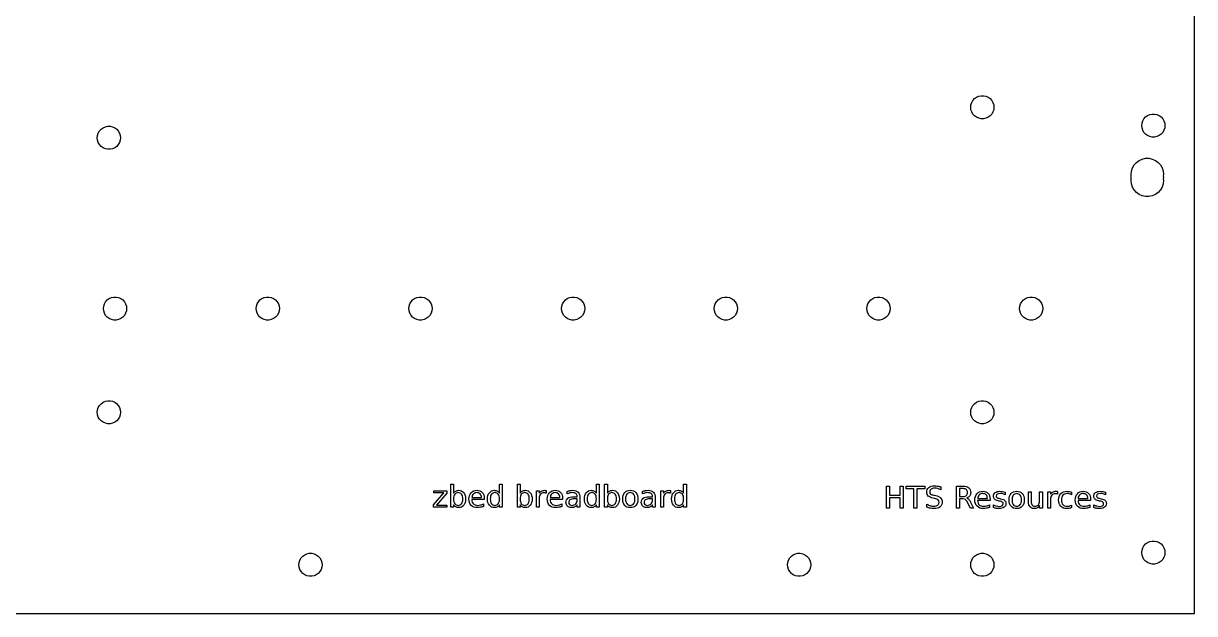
# Model space of a CAD drawing. Extents: x 0 to 383, y 0 to 350.
# Drawn here: x 191.7 to 383.3, y 0.2 to 96.9 of the extents above; entities that cross this region are included whole.
import ezdxf

# ---------------------------------------------------------------- set-up
doc = ezdxf.new("R2010")
doc.units = 0
doc.layers.add('Layer_1', color=7, linetype='CONTINUOUS')

msp = doc.modelspace()

# ---------------------------------------------------------------- linework, layer by layer
at = {"layer": 'Layer_1', "color": 5}
for points in [[(41.945139, 100.00698), (125.83576, 100.00698), (125.83576, 0.2495), (383.25018, 0.2495), (383.25018, 349.75009), (346.548, 349.75009), (346.548, 219.935665), (38.949045, 219.935665), (38.949045, 349.75009), (0.2495, 349.75009), (0.2495, 0.2495), (41.945139, 0.2495)], [(348.34665, 81.24371), (347.95917, 81.32691), (347.59665, 81.48866), (347.27607, 81.72108), (347.01042, 82.01586), (346.81169, 82.35939), (346.68984, 82.73693), (346.64784, 83.13137), (346.68984, 83.52581), (346.81169, 83.90335), (347.01042, 84.24688), (347.27607, 84.54129), (347.59665, 84.77371), (347.95917, 84.93546), (348.34665, 85.01856), (348.74414, 85.01856), (349.13164, 84.93546), (349.49415, 84.77371), (349.81473, 84.54129), (350.08039, 84.24688), (350.27912, 83.90335), (350.40096, 83.52581), (350.44296, 83.13137), (350.40096, 82.73693), (350.27912, 82.35939), (350.08039, 82.01586), (349.81473, 81.72108), (349.49415, 81.48866), (349.13164, 81.32691), (348.74414, 81.24371)], [(376.31023, 78.248), (375.92272, 78.3311), (375.56036, 78.49323), (375.2399, 78.72565), (374.97416, 79.02043), (374.77562, 79.36396), (374.65371, 79.74151), (374.61181, 80.13595), (374.65371, 80.53038), (374.77562, 80.90793), (374.97416, 81.25146), (375.2399, 81.54624), (375.56036, 81.77866), (375.92272, 81.94041), (376.31023, 82.02351), (376.7077, 82.02351), (377.09519, 81.94041), (377.45755, 81.77866), (377.77802, 81.54624), (378.04375, 81.25146), (378.24267, 80.90793), (378.3646, 80.53038), (378.4065, 80.13595), (378.3646, 79.74151), (378.24267, 79.36396), (378.04375, 79.02043), (377.77802, 78.72565), (377.45755, 78.49323), (377.09519, 78.3311), (376.7077, 78.248)], [(205.53286, 76.25087), (205.14536, 76.33397), (204.78285, 76.49572), (204.46227, 76.72852), (204.19661, 77.02292), (203.99788, 77.36646), (203.87604, 77.744), (203.83404, 78.13844), (203.87604, 78.53288), (203.99788, 78.91042), (204.19661, 79.25395), (204.46227, 79.54873), (204.78285, 79.78115), (205.14536, 79.9429), (205.53286, 80.0261), (205.93034, 80.0261), (206.31783, 79.9429), (206.68034, 79.78115), (207.00092, 79.54873), (207.26658, 79.25395), (207.46531, 78.91042), (207.58716, 78.53288), (207.62916, 78.13844), (207.58716, 77.744), (207.46531, 77.36646), (207.26658, 77.02292), (207.00092, 76.72852), (206.68034, 76.49572), (206.31783, 76.33397), (205.93034, 76.25087)], [(375.23363, 68.51639), (374.69232, 68.63166), (374.18697, 68.85652), (373.73956, 69.18191), (373.3689, 69.59301), (373.09222, 70.07203), (372.92161, 70.59814), (372.86381, 71.14839), (372.89021, 71.39782), (372.86381, 71.64725), (372.89021, 71.89668), (372.86381, 72.14611), (372.92161, 72.69632), (373.09222, 73.22258), (373.3689, 73.70186), (373.73956, 74.11232), (374.18697, 74.43809), (374.69232, 74.66258), (375.23363, 74.77746), (375.78688, 74.77746), (376.3282, 74.66258), (376.83354, 74.43809), (377.28094, 74.11232), (377.65161, 73.70186), (377.92828, 73.22258), (378.0989, 72.69632), (378.1567, 72.14611), (378.1303, 71.89668), (378.1567, 71.64725), (378.1303, 71.39782), (378.1567, 71.14839), (378.0989, 70.59814), (377.92828, 70.07203), (377.65161, 69.59301), (377.28094, 69.18191), (376.83354, 68.85652), (376.3282, 68.63166), (375.78688, 68.51639)], [(206.53156, 48.2912), (206.14406, 48.374), (205.78154, 48.53537), (205.46096, 48.76817), (205.19531, 49.06295), (204.99658, 49.40648), (204.87473, 49.78402), (204.83273, 50.17846), (204.87473, 50.5729), (204.99658, 50.95044), (205.19531, 51.29398), (205.46096, 51.58875), (205.78154, 51.82193), (206.14406, 51.98331), (206.53156, 52.06611), (206.92903, 52.06611), (207.31653, 51.98331), (207.67904, 51.82193), (207.99962, 51.58875), (208.26528, 51.29398), (208.46401, 50.95044), (208.58586, 50.5729), (208.62786, 50.17846), (208.58586, 49.78402), (208.46401, 49.40648), (208.26528, 49.06295), (207.99962, 48.76817), (207.67904, 48.53537), (207.31653, 48.374), (206.92903, 48.2912)], [(231.499, 48.2912), (231.11151, 48.374), (230.749, 48.53537), (230.42842, 48.76817), (230.16276, 49.06295), (229.96403, 49.40648), (229.84218, 49.78402), (229.80018, 50.17846), (229.84218, 50.5729), (229.96403, 50.95044), (230.16276, 51.29398), (230.42842, 51.58875), (230.749, 51.82193), (231.11151, 51.98331), (231.499, 52.06611), (231.89648, 52.06611), (232.28398, 51.98331), (232.6465, 51.82193), (232.96707, 51.58875), (233.23273, 51.29398), (233.43146, 50.95044), (233.5533, 50.5729), (233.5953, 50.17846), (233.5533, 49.78402), (233.43146, 49.40648), (233.23273, 49.06295), (232.96707, 48.76817), (232.6465, 48.53537), (232.28398, 48.374), (231.89648, 48.2912)], [(256.46645, 48.2912), (256.07896, 48.374), (255.71644, 48.53537), (255.39586, 48.76817), (255.13021, 49.06295), (254.93147, 49.40648), (254.80963, 49.78402), (254.76763, 50.17846), (254.80963, 50.5729), (254.93147, 50.95044), (255.13021, 51.29398), (255.39586, 51.58875), (255.71644, 51.82193), (256.07896, 51.98331), (256.46645, 52.06611), (256.86393, 52.06611), (257.25143, 51.98331), (257.61394, 51.82193), (257.93451, 51.58875), (258.20018, 51.29398), (258.39891, 50.95044), (258.52075, 50.5729), (258.56275, 50.17846), (258.52075, 49.78402), (258.39891, 49.40648), (258.20018, 49.06295), (257.93451, 48.76817), (257.61394, 48.53537), (257.25143, 48.374), (256.86393, 48.2912)], [(281.4339, 48.2912), (281.0464, 48.374), (280.68389, 48.53537), (280.36331, 48.76817), (280.09766, 49.06295), (279.89892, 49.40648), (279.77708, 49.78402), (279.73508, 50.17846), (279.77708, 50.5729), (279.89892, 50.95044), (280.09766, 51.29398), (280.36331, 51.58875), (280.68389, 51.82193), (281.0464, 51.98331), (281.4339, 52.06611), (281.83138, 52.06611), (282.21888, 51.98331), (282.58139, 51.82193), (282.90196, 51.58875), (283.16762, 51.29398), (283.36636, 50.95044), (283.4882, 50.5729), (283.5302, 50.17846), (283.4882, 49.78402), (283.36636, 49.40648), (283.16762, 49.06295), (282.90196, 48.76817), (282.58139, 48.53537), (282.21888, 48.374), (281.83138, 48.2912)], [(306.40135, 48.2912), (306.01386, 48.374), (305.65134, 48.53537), (305.33076, 48.76817), (305.06511, 49.06295), (304.86637, 49.40648), (304.74453, 49.78402), (304.70253, 50.17846), (304.74453, 50.5729), (304.86637, 50.95044), (305.06511, 51.29398), (305.33076, 51.58875), (305.65134, 51.82193), (306.01386, 51.98331), (306.40135, 52.06611), (306.79883, 52.06611), (307.18632, 51.98331), (307.54883, 51.82193), (307.86941, 51.58875), (308.13507, 51.29398), (308.33381, 50.95044), (308.45565, 50.5729), (308.49765, 50.17846), (308.45565, 49.78402), (308.33381, 49.40648), (308.13507, 49.06295), (307.86941, 48.76817), (307.54883, 48.53537), (307.18632, 48.374), (306.79883, 48.2912)], [(331.36879, 48.2912), (330.98129, 48.374), (330.61878, 48.53537), (330.29821, 48.76817), (330.03256, 49.06295), (329.83382, 49.40648), (329.71198, 49.78402), (329.66998, 50.17846), (329.71198, 50.5729), (329.83382, 50.95044), (330.03256, 51.29398), (330.29821, 51.58875), (330.61878, 51.82193), (330.98129, 51.98331), (331.36879, 52.06611), (331.76628, 52.06611), (332.15377, 51.98331), (332.51628, 51.82193), (332.83686, 51.58875), (333.10252, 51.29398), (333.30126, 50.95044), (333.4231, 50.5729), (333.4651, 50.17846), (333.4231, 49.78402), (333.30126, 49.40648), (333.10252, 49.06295), (332.83686, 48.76817), (332.51628, 48.53537), (332.15377, 48.374), (331.76628, 48.2912)], [(356.33625, 48.2912), (355.94874, 48.374), (355.58623, 48.53537), (355.26566, 48.76817), (355, 49.06295), (354.80127, 49.40648), (354.67942, 49.78402), (354.63742, 50.17846), (354.67942, 50.5729), (354.80127, 50.95044), (355, 51.29398), (355.26566, 51.58875), (355.58623, 51.82193), (355.94874, 51.98331), (356.33625, 52.06611), (356.73373, 52.06611), (357.12121, 51.98331), (357.48395, 51.82193), (357.80442, 51.58875), (358.07015, 51.29398), (358.2687, 50.95044), (358.39061, 50.5729), (358.43251, 50.17846), (358.39061, 49.78402), (358.2687, 49.40648), (358.07015, 49.06295), (357.80442, 48.76817), (357.48395, 48.53537), (357.12121, 48.374), (356.73373, 48.2912)], [(205.53286, 31.31547), (205.14536, 31.39827), (204.78285, 31.55964), (204.46227, 31.79282), (204.19661, 32.0876), (203.99788, 32.43113), (203.87604, 32.80868), (203.83404, 33.20311), (203.87604, 33.59755), (203.99788, 33.9751), (204.19661, 34.31863), (204.46227, 34.61341), (204.78285, 34.84658), (205.14536, 35.00796), (205.53286, 35.09076), (205.93034, 35.09076), (206.31783, 35.00796), (206.68034, 34.84658), (207.00092, 34.61341), (207.26658, 34.31863), (207.46531, 33.9751), (207.58716, 33.59755), (207.62916, 33.20311), (207.58716, 32.80868), (207.46531, 32.43113), (207.26658, 32.0876), (207.00092, 31.79282), (206.68034, 31.55964), (206.31783, 31.39827), (205.93034, 31.31547)], [(348.34665, 31.31547), (347.95917, 31.39827), (347.59665, 31.55964), (347.27607, 31.79282), (347.01042, 32.0876), (346.81169, 32.43113), (346.68984, 32.80868), (346.64784, 33.20311), (346.68984, 33.59755), (346.81169, 33.9751), (347.01042, 34.31863), (347.27607, 34.61341), (347.59665, 34.84658), (347.95917, 35.00796), (348.34665, 35.09076), (348.74414, 35.09076), (349.13164, 35.00796), (349.49415, 34.84658), (349.81473, 34.61341), (350.08039, 34.31863), (350.27912, 33.9751), (350.40096, 33.59755), (350.44296, 33.20311), (350.40096, 32.80868), (350.27912, 32.43113), (350.08039, 32.0876), (349.81473, 31.79282), (349.49415, 31.55964), (349.13164, 31.39827), (348.74414, 31.31547)], [(376.31023, 8.34826), (375.92272, 8.43106), (375.56036, 8.59243), (375.2399, 8.82561), (374.97416, 9.12039), (374.77562, 9.46392), (374.65371, 9.84146), (374.61181, 10.2359), (374.65371, 10.63034), (374.77562, 11.00788), (374.97416, 11.35141), (375.2399, 11.64619), (375.56036, 11.87899), (375.92272, 12.04037), (376.31023, 12.12317), (376.7077, 12.12317), (377.09519, 12.04037), (377.45755, 11.87899), (377.77802, 11.64619), (378.04375, 11.35141), (378.24267, 11.00788), (378.3646, 10.63034), (378.4065, 10.2359), (378.3646, 9.84146), (378.24267, 9.46392), (378.04375, 9.12039), (377.77802, 8.82561), (377.45755, 8.59243), (377.09519, 8.43106), (376.7077, 8.34826)], [(238.48989, 6.3511), (238.10239, 6.4335), (237.73987, 6.59525), (237.4193, 6.82843), (237.15365, 7.12321), (236.95491, 7.46674), (236.83307, 7.84429), (236.79107, 8.23872), (236.83307, 8.63316), (236.95491, 9.01071), (237.15365, 9.35424), (237.4193, 9.64902), (237.73987, 9.88219), (238.10239, 10.04357), (238.48989, 10.12637), (238.88737, 10.12637), (239.27486, 10.04357), (239.63737, 9.88219), (239.95795, 9.64902), (240.22361, 9.35424), (240.42235, 9.01071), (240.54419, 8.63316), (240.58619, 8.23872), (240.54419, 7.84429), (240.42235, 7.46674), (240.22361, 7.12321), (239.95795, 6.82843), (239.63737, 6.59525), (239.27486, 6.4335), (238.88737, 6.3511)], [(318.38573, 6.3511), (317.99823, 6.4335), (317.63571, 6.59525), (317.31513, 6.82843), (317.04948, 7.12321), (316.85075, 7.46674), (316.7289, 7.84429), (316.6869, 8.23872), (316.7289, 8.63316), (316.85075, 9.01071), (317.04948, 9.35424), (317.31513, 9.64902), (317.63571, 9.88219), (317.99823, 10.04357), (318.38573, 10.12637), (318.7832, 10.12637), (319.1707, 10.04357), (319.53321, 9.88219), (319.85379, 9.64902), (320.11945, 9.35424), (320.31818, 9.01071), (320.44003, 8.63316), (320.48203, 8.23872), (320.44003, 7.84429), (320.31818, 7.46674), (320.11945, 7.12321), (319.85379, 6.82843), (319.53321, 6.59525), (319.1707, 6.4335), (318.7832, 6.3511)], [(348.34665, 6.3511), (347.95917, 6.4335), (347.59665, 6.59525), (347.27607, 6.82843), (347.01042, 7.12321), (346.81169, 7.46674), (346.68984, 7.84429), (346.64784, 8.23872), (346.68984, 8.63316), (346.81169, 9.01071), (347.01042, 9.35424), (347.27607, 9.64902), (347.59665, 9.88219), (347.95917, 10.04357), (348.34665, 10.12637), (348.74414, 10.12637), (349.13164, 10.04357), (349.49415, 9.88219), (349.81473, 9.64902), (350.08039, 9.35424), (350.27912, 9.01071), (350.40096, 8.63316), (350.44296, 8.23872), (350.40096, 7.84429), (350.27912, 7.46674), (350.08039, 7.12321), (349.81473, 6.82843), (349.49415, 6.59525), (349.13164, 6.4335), (348.74414, 6.3511)]]:
    msp.add_lwpolyline(points, close=True, dxfattribs=at)
at = {"layer": 'Layer_1', "color": 7}
for points in [[(262.079676, 18.068181), (262.079676, 17.663051), (261.633536, 17.663051), (261.633536, 21.415451), (262.079676, 21.415451), (262.079676, 19.954025)], [(269.601351, 19.954025), (269.601351, 21.415451), (270.045082, 21.415451), (270.045082, 17.663051), (269.601351, 17.663051), (269.601351, 18.068181)], [(272.960665, 18.068181), (272.960665, 17.663051), (272.514525, 17.663051), (272.514525, 21.415451), (272.960665, 21.415451), (272.960665, 19.954025)], [(285.440521, 19.954025), (285.440521, 21.415451), (285.884249, 21.415451), (285.884249, 17.663051), (285.440521, 17.663051), (285.440521, 18.068181)], [(287.227493, 18.068181), (287.227493, 17.663051), (286.781353, 17.663051), (286.781353, 21.415451), (287.227493, 21.415451), (287.227493, 19.954025)], [(299.707352, 19.954025), (299.707352, 21.415451), (300.151079, 21.415451), (300.151079, 17.663051), (299.707352, 17.663051), (299.707352, 18.068181)], [(345.33216, 19.027192), (344.80162, 19.027192), (344.80162, 17.505492), (344.31448, 17.505492), (344.31448, 21.105962), (345.41416, 21.105962)], [(265.070018, 19.252271), (266.652007, 19.254679)], [(276.095703, 19.085874), (276.095703, 17.663051), (275.649562, 17.663051), (275.649562, 20.363997), (276.095703, 20.363997), (276.095703, 19.944394)], [(277.229138, 20.405034), (277.231551, 19.94921)], [(277.880262, 19.252271), (279.462248, 19.254679)], [(280.663207, 19.831047), (280.663207, 20.241019)], [(281.68089, 19.368026), (282.303074, 19.368026), (282.303074, 19.411444)], [(282.746801, 19.204037), (282.746801, 17.663051), (282.303074, 17.663051), (282.303074, 18.073023)], [(292.98149, 19.831047), (292.98149, 20.241019)], [(293.999173, 19.368026), (294.621357, 19.368026), (294.621357, 19.411444)], [(295.065084, 19.204037), (295.065084, 17.663051), (294.621357, 17.663051), (294.621357, 18.073023)], [(296.410742, 19.085874), (296.410742, 17.663051), (295.964601, 17.663051), (295.964601, 20.363997), (296.410742, 20.363997), (296.410742, 19.944394)], [(297.544177, 20.405034), (297.54659, 19.94921)], [(340.77671, 19.101962), (340.48009, 19.159862)], [(340.62478, 19.625252), (340.91899, 19.564952)], [(341.76545, 20.987802), (341.76545, 20.512722)], [(344.80162, 20.705642), (344.80162, 19.427512), (345.41416, 19.427512)], [(345.41416, 20.705642), (344.80162, 20.705642)], [(352.26783, 20.126872), (352.26783, 19.707252)], [(356.09499, 18.571412), (356.09499, 20.206452), (356.53871, 20.206452), (356.53871, 18.588292)], [(357.91331, 18.675102), (357.91331, 20.206452), (358.35704, 20.206452), (358.35704, 17.505492), (357.91331, 17.505492), (357.91331, 17.920282)], [(359.7051, 18.928322), (359.7051, 17.505492), (359.25896, 17.505492), (359.25896, 20.206452), (359.7051, 20.206452), (359.7051, 19.786842)], [(360.83854, 20.247662), (360.84095, 19.791662)], [(363.14882, 20.102862), (363.14882, 20.102752)], [(363.14882, 20.102752), (363.14882, 19.687962)], [(368.68578, 20.126872), (368.68578, 19.707252)], [(267.095734, 19.124451), (267.095734, 18.907413), (265.055548, 18.907413)], [(266.992036, 18.220105), (266.992036, 17.800502)], [(279.905978, 19.124451), (279.905978, 18.907413), (277.865792, 18.907413)], [(279.80228, 18.220105), (279.80228, 17.800502)], [(282.303074, 18.921886), (282.303074, 19.02076), (281.861757, 19.02076)], [(294.621357, 18.921886), (294.621357, 19.02076), (294.180039, 19.02076)], [(339.46241, 17.664662), (339.46241, 18.166262)], [(346.62476, 18.489412), (347.11913, 17.505492), (346.59582, 17.505492), (346.13521, 18.429122)], [(349.81768, 18.966902), (349.81768, 18.749862), (347.77749, 18.749862)], [(347.79196, 19.094722), (349.37395, 19.097132)], [(349.71398, 18.062572), (349.71398, 17.642952)], [(350.34822, 17.604292), (350.34822, 18.062492)], [(351.30079, 18.679852), (351.14645, 18.716052)], [(351.39002, 19.085042), (351.54195, 19.051242)], [(363.14882, 18.019252), (363.14882, 17.609282)], [(366.23562, 18.966902), (366.23562, 18.749862), (364.19544, 18.749862)], [(364.20991, 19.094722), (365.7919, 19.097132)], [(366.13193, 18.062572), (366.13193, 17.642952)], [(366.76617, 17.604292), (366.76617, 18.062492)], [(367.71874, 18.679852), (367.5644, 18.716052)], [(367.80797, 19.085042), (367.9599, 19.051242)]]:
    msp.add_lwpolyline(points, dxfattribs=at)
for points in [[(332.87401, 21.105962), (333.36114, 21.105962), (333.36114, 19.630082), (335.13123, 19.630082), (335.13123, 21.105962), (335.61837, 21.105962), (335.61837, 17.505492), (335.13123, 17.505492), (335.13123, 19.220122), (333.36114, 19.220122), (333.36114, 17.505492), (332.87401, 17.505492)], [(336.08863, 21.105962), (339.13443, 21.105962), (339.13443, 20.696002), (337.8563, 20.696002), (337.8563, 17.505492), (337.36676, 17.505492), (337.36676, 20.696002), (336.08863, 20.696002)], [(258.862644, 20.363997), (260.970355, 20.363997), (260.970355, 19.958867), (259.301551, 18.01754), (260.970355, 18.01754), (260.970355, 17.663051), (258.802356, 17.663051), (258.802356, 18.068181), (260.47116, 20.009508), (258.862644, 20.009508)], [(269.601351, 19.954025)], [(282.746801, 19.204037)], [(285.440521, 19.954025)], [(290.979891, 20.429111)], [(290.979891, 20.0529)], [(295.065084, 19.204037)], [(299.707352, 19.954025)], [(341.76545, 20.987842)], [(346.02187, 19.193592)], [(352.26783, 20.126792)], [(354.16814, 20.271562)], [(354.16814, 19.895362)], [(357.21154, 20.271562)], [(368.68578, 20.126792)], [(263.589317, 19.011103)], [(267.095734, 19.124451)], [(268.0893, 19.011103)], [(274.470304, 19.011103)], [(279.905978, 19.124451)], [(283.92847, 19.011103)], [(288.737134, 19.011103)], [(298.195298, 19.011103)], [(349.81768, 18.966952)], [(356.09499, 18.571412)], [(366.23562, 18.966952)]]:
    msp.add_lwpolyline(points, close=True, dxfattribs=at)
for points in [[(339.78315, 20.896192), (340.00823, 21.079466), (340.317713, 21.171102), (340.7116, 21.171102)], [(340.7116, 21.171102), (340.880407, 21.171102), (341.052433, 21.155836), (341.22768, 21.125302)], [(341.22768, 21.125302), (341.40292, 21.094769), (341.582177, 21.048949), (341.76545, 20.987842)], [(345.41416, 21.105962), (345.825733, 21.105962), (346.132803, 21.019949), (346.33537, 20.847922)], [(262.079676, 19.954025), (262.172922, 20.114804), (262.290285, 20.233778), (262.431765, 20.310948)], [(262.279836, 19.777998), (262.146396, 19.593107), (262.079676, 19.337476), (262.079676, 19.011103)], [(262.834495, 20.057742), (262.599769, 20.057742), (262.414883, 19.964494), (262.279836, 19.777998)], [(262.431765, 20.310948), (262.57485, 20.389723), (262.745267, 20.429111), (262.943017, 20.429111)], [(263.386744, 19.777998), (263.253304, 19.964494), (263.069221, 20.057742), (262.834495, 20.057742)], [(262.943017, 20.429111), (263.270989, 20.429111), (263.537065, 20.298883), (263.741246, 20.038427)], [(263.589317, 19.011103), (263.589317, 19.337476), (263.521793, 19.593107), (263.386744, 19.777998)], [(263.741246, 20.038427), (263.947032, 19.777989), (264.049925, 19.435548), (264.049925, 19.011103)], [(264.592527, 18.987), (264.592527, 19.429118), (264.711498, 19.779594), (264.949439, 20.038427)], [(264.949439, 20.038427), (265.18899, 20.298883), (265.511336, 20.429111), (265.916478, 20.429111)], [(265.325645, 19.843112), (265.177736, 19.703236), (265.092527, 19.506289), (265.070018, 19.252271)], [(265.921302, 20.0529), (265.673713, 20.0529), (265.475161, 19.982971), (265.325645, 19.843112)], [(265.916478, 20.429111), (266.279822, 20.429111), (266.566798, 20.311751), (266.777409, 20.07703)], [(266.447023, 19.835862), (266.31519, 19.980554), (266.13995, 20.0529), (265.921302, 20.0529)], [(266.652007, 19.254679), (266.648796, 19.497443), (266.580469, 19.691171), (266.447023, 19.835862)], [(266.777409, 20.07703), (266.989626, 19.843914), (267.095734, 19.526388), (267.095734, 19.124451)], [(267.631103, 19.011103), (267.631103, 19.435548), (267.733192, 19.777989), (267.937371, 20.038427)], [(267.937371, 20.038427), (268.143159, 20.298883), (268.409235, 20.429111), (268.7356, 20.429111)], [(268.28946, 19.777998), (268.15602, 19.593107), (268.0893, 19.337476), (268.0893, 19.011103)], [(268.844119, 20.057742), (268.609395, 20.057742), (268.424509, 19.964494), (268.28946, 19.777998)], [(268.7356, 20.429111), (268.934957, 20.429111), (269.105374, 20.389723), (269.246852, 20.310948)], [(269.398781, 19.777998), (269.263733, 19.964494), (269.078845, 20.057742), (268.844119, 20.057742)], [(269.246852, 20.310948), (269.389939, 20.233778), (269.508105, 20.114804), (269.601351, 19.954025)], [(269.601351, 19.011103), (269.601351, 19.337476), (269.533828, 19.593107), (269.398781, 19.777998)], [(272.960665, 19.954025), (273.053912, 20.114804), (273.171274, 20.233778), (273.312752, 20.310948)], [(273.160825, 19.777998), (273.027385, 19.593107), (272.960665, 19.337476), (272.960665, 19.011103)], [(273.715485, 20.057742), (273.480759, 20.057742), (273.295872, 19.964494), (273.160825, 19.777998)], [(273.312752, 20.310948), (273.455838, 20.389723), (273.626257, 20.429111), (273.824006, 20.429111)], [(274.267734, 19.777998), (274.134294, 19.964494), (273.950211, 20.057742), (273.715485, 20.057742)], [(273.824006, 20.429111), (274.151978, 20.429111), (274.418054, 20.298883), (274.622233, 20.038427)], [(274.470304, 19.011103), (274.470304, 19.337476), (274.40278, 19.593107), (274.267734, 19.777998)], [(274.622233, 20.038427), (274.828021, 19.777989), (274.930914, 19.435548), (274.930914, 19.011103)], [(276.095703, 19.944394), (276.188949, 20.108383), (276.310331, 20.229765), (276.459849, 20.30854)], [(276.295863, 19.787629), (276.162423, 19.625263), (276.095703, 19.391345), (276.095703, 19.085874)], [(276.874639, 20.033612), (276.623835, 20.033612), (276.43091, 19.951618), (276.295863, 19.787629)], [(276.459849, 20.30854), (276.609365, 20.388921), (276.791036, 20.429111), (277.004861, 20.429111)], [(277.067562, 20.011916), (277.009686, 20.02638), (276.945378, 20.033612), (276.874639, 20.033612)], [(277.004861, 20.429111), (277.035408, 20.429111), (277.069171, 20.42673), (277.106149, 20.421967)], [(277.231551, 19.94921), (277.181711, 19.978155), (277.127048, 19.999057), (277.067562, 20.011916)], [(277.106149, 20.421967), (277.143126, 20.418792), (277.184122, 20.413148), (277.229138, 20.405034)], [(277.402771, 18.987), (277.402771, 19.429118), (277.521742, 19.779594), (277.759683, 20.038427)], [(277.759683, 20.038427), (277.999232, 20.298883), (278.321577, 20.429111), (278.726719, 20.429111)], [(278.135886, 19.843112), (277.987977, 19.703236), (277.902769, 19.506289), (277.880262, 19.252271)], [(278.731543, 20.0529), (278.483956, 20.0529), (278.285404, 19.982971), (278.135886, 19.843112)], [(278.726719, 20.429111), (279.090063, 20.429111), (279.37704, 20.311751), (279.58765, 20.07703)], [(279.257265, 19.835862), (279.125433, 19.980554), (278.950193, 20.0529), (278.731543, 20.0529)], [(279.462248, 19.254679), (279.459038, 19.497443), (279.39071, 19.691171), (279.257265, 19.835862)], [(279.58765, 20.07703), (279.799868, 19.843914), (279.905978, 19.526388), (279.905978, 19.124451)], [(280.663207, 20.241019), (280.825587, 20.303707), (280.983143, 20.350327), (281.135875, 20.380878)], [(281.085234, 19.997443), (280.938931, 19.960472), (280.798256, 19.905007), (280.663207, 19.831047)], [(280.769319, 19.136516), (280.973498, 19.290856), (281.277355, 19.368026), (281.68089, 19.368026)], [(281.536195, 20.0529), (281.381855, 20.0529), (281.231534, 20.034414), (281.085234, 19.997443)], [(281.135875, 20.380878), (281.288608, 20.413033), (281.437322, 20.429111), (281.582015, 20.429111)], [(282.100503, 19.884096), (281.967063, 19.996632), (281.778961, 20.0529), (281.536195, 20.0529)], [(281.582015, 20.429111), (281.972689, 20.429111), (282.264488, 20.327829), (282.457413, 20.125264)], [(282.303074, 19.411444), (282.303074, 19.615614), (282.23555, 19.773165), (282.100503, 19.884096)], [(282.457413, 20.125264), (282.650338, 19.922681), (282.746801, 19.615606), (282.746801, 19.204037)], [(283.470273, 19.011103), (283.470273, 19.435548), (283.572362, 19.777989), (283.776541, 20.038427)], [(283.776541, 20.038427), (283.982329, 20.298883), (284.248405, 20.429111), (284.57477, 20.429111)], [(284.12863, 19.777998), (283.99519, 19.593107), (283.92847, 19.337476), (283.92847, 19.011103)], [(284.683289, 20.057742), (284.448563, 20.057742), (284.263677, 19.964494), (284.12863, 19.777998)], [(284.57477, 20.429111), (284.774125, 20.429111), (284.944542, 20.389723), (285.086022, 20.310948)], [(285.237951, 19.777998), (285.102902, 19.964494), (284.918015, 20.057742), (284.683289, 20.057742)], [(285.086022, 20.310948), (285.229109, 20.233778), (285.347275, 20.114804), (285.440521, 19.954025)], [(285.440521, 19.011103), (285.440521, 19.337476), (285.372998, 19.593107), (285.237951, 19.777998)], [(287.227493, 19.954025), (287.320741, 20.114804), (287.438104, 20.233778), (287.579582, 20.310948)], [(287.427653, 19.777998), (287.294213, 19.593107), (287.227493, 19.337476), (287.227493, 19.011103)], [(287.982315, 20.057742), (287.747589, 20.057742), (287.562702, 19.964494), (287.427653, 19.777998)], [(287.579582, 20.310948), (287.722669, 20.389723), (287.893086, 20.429111), (288.090834, 20.429111)], [(288.534561, 19.777998), (288.401122, 19.964494), (288.217039, 20.057742), (287.982315, 20.057742)], [(288.090834, 20.429111), (288.418808, 20.429111), (288.684884, 20.298883), (288.889063, 20.038427)], [(288.737134, 19.011103), (288.737134, 19.337476), (288.66961, 19.593107), (288.534561, 19.777998)], [(288.889063, 20.038427), (289.094851, 19.777989), (289.197745, 19.435548), (289.197745, 19.011103)], [(289.740347, 19.011103), (289.740347, 19.454845), (289.849671, 19.80211), (290.068319, 20.0529)], [(290.068319, 20.0529), (290.288576, 20.303707), (290.592433, 20.429111), (290.979891, 20.429111)], [(290.415585, 19.773156), (290.277322, 19.588283), (290.208191, 19.334265), (290.208191, 19.011103)], [(290.979891, 20.0529), (290.741951, 20.0529), (290.553849, 19.959652), (290.415585, 19.773156)], [(290.979891, 20.429111), (291.365742, 20.429111), (291.668795, 20.303707), (291.889052, 20.0529)], [(291.541787, 19.770748), (291.403524, 19.958849), (291.216226, 20.0529), (290.979891, 20.0529)], [(291.749183, 19.011103), (291.749183, 19.331037), (291.680051, 19.584252), (291.541787, 19.770748)], [(291.889052, 20.0529), (292.109309, 19.80211), (292.219437, 19.454845), (292.219437, 19.011103)], [(292.98149, 20.241019), (293.14387, 20.303707), (293.301426, 20.350327), (293.454158, 20.380878)], [(293.403517, 19.997443), (293.257214, 19.960472), (293.116539, 19.905007), (292.98149, 19.831047)], [(293.087601, 19.136516), (293.29178, 19.290856), (293.595638, 19.368026), (293.999173, 19.368026)], [(293.854478, 20.0529), (293.700137, 20.0529), (293.549817, 20.034414), (293.403517, 19.997443)], [(293.454158, 20.380878), (293.606891, 20.413033), (293.755605, 20.429111), (293.900298, 20.429111)], [(294.418786, 19.884096), (294.285346, 19.996632), (294.097243, 20.0529), (293.854478, 20.0529)], [(293.900298, 20.429111), (294.290971, 20.429111), (294.582771, 20.327829), (294.775696, 20.125264)], [(294.621357, 19.411444), (294.621357, 19.615614), (294.553833, 19.773165), (294.418786, 19.884096)], [(294.775696, 20.125264), (294.968621, 19.922681), (295.065084, 19.615606), (295.065084, 19.204037)], [(296.410742, 19.944394), (296.503988, 20.108383), (296.62537, 20.229765), (296.774888, 20.30854)], [(296.610901, 19.787629), (296.477462, 19.625263), (296.410742, 19.391345), (296.410742, 19.085874)], [(297.189678, 20.033612), (296.938874, 20.033612), (296.745948, 19.951618), (296.610901, 19.787629)], [(296.774888, 20.30854), (296.924404, 20.388921), (297.106074, 20.429111), (297.3199, 20.429111)], [(297.382601, 20.011916), (297.324724, 20.02638), (297.260417, 20.033612), (297.189678, 20.033612)], [(297.3199, 20.429111), (297.350447, 20.429111), (297.38421, 20.42673), (297.421188, 20.421967)], [(297.54659, 19.94921), (297.496749, 19.978155), (297.442086, 19.999057), (297.382601, 20.011916)], [(297.421188, 20.421967), (297.458164, 20.418792), (297.499161, 20.413148), (297.544177, 20.405034)], [(297.7371, 19.011103), (297.7371, 19.435548), (297.83919, 19.777989), (298.043369, 20.038427)], [(298.043369, 20.038427), (298.249156, 20.298883), (298.515233, 20.429111), (298.841598, 20.429111)], [(298.395458, 19.777998), (298.262018, 19.593107), (298.195298, 19.337476), (298.195298, 19.011103)], [(298.95012, 20.057742), (298.715394, 20.057742), (298.530506, 19.964494), (298.395458, 19.777998)], [(298.841598, 20.429111), (299.040955, 20.429111), (299.211372, 20.389723), (299.35285, 20.310948)], [(299.504779, 19.777998), (299.369732, 19.964494), (299.184846, 20.057742), (298.95012, 20.057742)], [(299.35285, 20.310948), (299.495937, 20.233778), (299.614104, 20.114804), (299.707352, 19.954025)], [(299.707352, 19.011103), (299.707352, 19.337476), (299.639828, 19.593107), (299.504779, 19.777998)], [(339.44794, 20.143782), (339.44794, 20.462109), (339.559677, 20.712912), (339.78315, 20.896192)], [(339.69151, 19.499892), (339.52913, 19.654232), (339.44794, 19.868862), (339.44794, 20.143782)], [(340.48009, 19.159862), (340.11675, 19.232209), (339.85389, 19.345552), (339.69151, 19.499892)], [(340.15212, 20.621232), (340.009033, 20.518339), (339.93749, 20.372036), (339.93749, 20.182322)], [(339.93749, 20.182322), (339.93749, 20.023162), (339.984917, 19.902586), (340.07977, 19.820592)], [(340.07977, 19.820592), (340.17623, 19.740206), (340.3579, 19.675092), (340.62478, 19.625252)], [(340.76707, 20.775572), (340.501797, 20.775572), (340.296813, 20.724126), (340.15212, 20.621232)], [(341.24214, 20.710472), (341.078153, 20.753872), (340.919797, 20.775572), (340.76707, 20.775572)], [(340.91899, 19.564952), (341.282337, 19.495819), (341.550023, 19.373632), (341.72205, 19.198392)], [(341.76545, 20.512722), (341.580563, 20.601142), (341.406127, 20.667059), (341.24214, 20.710472)], [(341.72205, 19.198392), (341.895683, 19.024759), (341.9825, 18.791642), (341.9825, 18.499042)], [(345.9447, 20.544072), (345.825727, 20.651786), (345.64888, 20.705642), (345.41416, 20.705642)], [(345.41416, 19.427512), (345.64888, 19.427512), (345.825727, 19.481372), (345.9447, 19.589092)], [(346.12557, 20.068992), (346.12557, 20.279599), (346.06528, 20.437959), (345.9447, 20.544072)], [(345.9447, 19.589092), (346.06528, 19.698412), (346.12557, 19.858379), (346.12557, 20.068992)], [(346.48007, 19.504682), (346.37557, 19.355169), (346.222837, 19.251472), (346.02187, 19.193592)], [(346.02187, 19.193592), (346.12637, 19.158259), (346.227657, 19.082696), (346.32573, 18.966902)], [(346.33537, 20.847922), (346.537943, 20.675902), (346.63923, 20.416259), (346.63923, 20.068992)], [(346.63923, 20.068992), (346.63923, 19.842306), (346.586177, 19.654202), (346.48007, 19.504682)], [(347.31447, 18.829492), (347.31447, 19.271612), (347.43344, 19.622096), (347.67138, 19.880942)], [(347.67138, 19.880942), (347.910933, 20.141389), (348.23328, 20.271612), (348.63842, 20.271612)], [(348.04759, 19.685552), (347.899677, 19.545679), (347.814467, 19.348736), (347.79196, 19.094722)], [(348.64324, 19.895362), (348.395653, 19.895362), (348.197103, 19.825426), (348.04759, 19.685552)], [(348.63842, 20.271612), (349.00176, 20.271612), (349.288737, 20.154249), (349.49935, 19.919522)], [(349.16896, 19.678312), (349.037133, 19.823012), (348.861893, 19.895362), (348.64324, 19.895362)], [(349.37395, 19.097132), (349.370617, 19.339892), (349.302287, 19.533619), (349.16896, 19.678312)], [(349.49935, 19.919522), (349.71157, 19.686402), (349.81768, 19.368879), (349.81768, 18.966952)], [(350.36751, 19.475692), (350.36751, 19.729712), (350.457543, 19.925856), (350.63761, 20.064122)], [(350.55079, 18.981322), (350.428603, 19.101902), (350.36751, 19.266692), (350.36751, 19.475692)], [(350.63761, 20.064122), (350.817677, 20.202382), (351.073303, 20.271512), (351.40449, 20.271512)], [(350.96076, 19.798862), (350.851433, 19.731342), (350.79677, 19.630059), (350.79677, 19.495012)], [(350.79677, 19.495012), (350.79677, 19.392119), (350.83616, 19.310929), (350.91494, 19.251442)], [(350.91494, 19.251442), (350.99372, 19.193576), (351.15208, 19.138109), (351.39002, 19.085042)], [(351.45754, 19.900152), (351.237287, 19.900152), (351.071693, 19.866389), (350.96076, 19.798862)], [(351.40449, 20.271512), (351.568477, 20.271512), (351.722817, 20.259446), (351.86751, 20.235312)], [(351.87716, 19.851952), (351.742107, 19.884086), (351.602233, 19.900152), (351.45754, 19.900152)], [(351.86751, 20.235312), (352.012203, 20.211179), (352.145643, 20.175006), (352.26783, 20.126792)], [(352.26783, 19.707252), (352.14243, 19.771586), (352.012207, 19.819819), (351.87716, 19.851952)], [(352.9286, 18.853562), (352.9286, 19.297289), (353.037923, 19.644556), (353.25657, 19.895362)], [(353.25657, 19.895362), (353.476823, 20.146162), (353.78068, 20.271562), (354.16814, 20.271562)], [(353.60384, 19.615612), (353.465573, 19.430726), (353.39644, 19.176709), (353.39644, 18.853562)], [(354.16814, 19.895362), (353.9302, 19.895362), (353.7421, 19.802112), (353.60384, 19.615612)], [(354.16814, 20.271562), (354.553993, 20.271562), (354.857047, 20.146162), (355.0773, 19.895362)], [(354.73004, 19.613202), (354.591773, 19.801309), (354.404473, 19.895362), (354.16814, 19.895362)], [(354.93743, 18.853562), (354.93743, 19.173496), (354.8683, 19.426709), (354.73004, 19.613202)], [(355.0773, 19.895362), (355.29756, 19.644556), (355.40769, 19.297289), (355.40769, 18.853562)], [(359.7051, 19.786842), (359.798347, 19.950829), (359.91973, 20.072209), (360.06925, 20.150982)], [(359.90526, 19.630082), (359.77182, 19.467709), (359.7051, 19.233789), (359.7051, 18.928322)], [(360.48404, 19.876062), (360.233233, 19.876062), (360.040307, 19.794069), (359.90526, 19.630082)], [(360.06925, 20.150982), (360.218763, 20.231369), (360.400433, 20.271562), (360.61426, 20.271562)], [(360.67696, 19.854362), (360.619093, 19.868829), (360.554787, 19.876062), (360.48404, 19.876062)], [(360.61426, 20.271562), (360.644793, 20.271562), (360.678557, 20.269229), (360.71555, 20.264562)], [(360.84095, 19.791662), (360.791083, 19.820596), (360.73642, 19.841496), (360.67696, 19.854362)], [(360.71555, 20.264562), (360.75255, 20.261229), (360.793547, 20.255596), (360.83854, 20.247662)], [(361.01217, 18.853662), (361.01217, 19.294176), (361.132747, 19.640636), (361.3739, 19.893042)], [(361.3739, 19.893042), (361.616667, 20.145456), (361.94866, 20.271662), (362.36988, 20.271662)], [(361.71876, 19.620482), (361.559593, 19.438809), (361.48001, 19.183182), (361.48001, 18.853602)], [(362.38917, 19.895402), (362.10139, 19.895402), (361.87792, 19.803762), (361.71876, 19.620482)], [(362.36988, 20.271662), (362.506533, 20.271662), (362.639973, 20.257196), (362.7702, 20.228262)], [(362.7702, 19.842302), (362.6448, 19.877702), (362.51779, 19.895402), (362.38917, 19.895402)], [(362.7702, 20.228262), (362.900427, 20.200929), (363.026633, 20.159129), (363.14882, 20.102862)], [(363.14882, 19.687962), (363.02342, 19.757096), (362.897213, 19.808542), (362.7702, 19.842302)], [(363.73242, 18.829492), (363.73242, 19.271612), (363.85139, 19.622096), (364.08933, 19.880942)], [(364.08933, 19.880942), (364.328877, 20.141389), (364.651223, 20.271612), (365.05637, 20.271612)], [(364.46553, 19.685552), (364.317623, 19.545679), (364.232417, 19.348736), (364.20991, 19.094722)], [(365.06119, 19.895362), (364.813603, 19.895362), (364.61505, 19.825426), (364.46553, 19.685552)], [(365.05637, 20.271612), (365.41971, 20.271612), (365.706687, 20.154249), (365.9173, 19.919522)], [(365.58691, 19.678312), (365.455077, 19.823012), (365.279837, 19.895362), (365.06119, 19.895362)], [(365.7919, 19.097132), (365.788567, 19.339892), (365.720237, 19.533619), (365.58691, 19.678312)], [(365.9173, 19.919522), (366.129513, 19.686402), (366.23562, 19.368879), (366.23562, 18.966952)], [(366.78546, 19.475692), (366.78546, 19.729712), (366.875493, 19.925856), (367.05556, 20.064122)], [(366.96874, 18.981322), (366.846553, 19.101902), (366.78546, 19.266692), (366.78546, 19.475692)], [(367.05556, 20.064122), (367.23562, 20.202382), (367.491247, 20.271512), (367.82244, 20.271512)], [(367.37871, 19.798862), (367.269383, 19.731342), (367.21472, 19.630059), (367.21472, 19.495012)], [(367.21472, 19.495012), (367.21472, 19.392119), (367.25411, 19.310929), (367.33289, 19.251442)], [(367.33289, 19.251442), (367.411663, 19.193576), (367.570023, 19.138109), (367.80797, 19.085042)], [(367.87549, 19.900152), (367.655237, 19.900152), (367.489643, 19.866389), (367.37871, 19.798862)], [(367.82244, 20.271512), (367.986427, 20.271512), (368.140767, 20.259446), (368.28546, 20.235312)], [(368.2951, 19.851952), (368.160053, 19.884086), (368.020183, 19.900152), (367.87549, 19.900152)], [(368.28546, 20.235312), (368.430153, 20.211179), (368.563593, 20.175006), (368.68578, 20.126792)], [(368.68578, 19.707252), (368.560373, 19.771586), (368.430147, 19.819819), (368.2951, 19.851952)], [(262.079676, 19.011103), (262.079676, 18.684748), (262.146396, 18.428323), (262.279836, 18.241827)], [(262.431765, 17.708877), (262.290285, 17.787652), (262.172922, 17.90742), (262.079676, 18.068181)], [(262.279836, 18.241827), (262.414883, 18.056936), (262.599769, 17.964491), (262.834495, 17.964491)], [(262.943017, 17.593122), (262.745267, 17.593122), (262.57485, 17.631707), (262.431765, 17.708877)], [(262.834495, 17.964491), (263.069221, 17.964491), (263.253304, 18.056936), (263.386744, 18.241827)], [(263.741246, 17.983779), (263.537065, 17.723341), (263.270989, 17.593122), (262.943017, 17.593122)], [(263.386744, 18.241827), (263.521793, 18.428323), (263.589317, 18.684748), (263.589317, 19.011103)], [(264.049925, 19.011103), (264.049925, 18.586676), (263.947032, 18.244235), (263.741246, 17.983779)], [(264.968733, 17.969306), (264.717929, 18.220114), (264.592527, 18.559345), (264.592527, 18.987)], [(265.993649, 17.593122), (265.562782, 17.593122), (265.221144, 17.718517), (264.968733, 17.969306)], [(265.055548, 18.907413), (265.074841, 18.601943), (265.166482, 18.368827), (265.330468, 18.208066)], [(265.330468, 18.208066), (265.496062, 18.048893), (265.725965, 17.969306), (266.020176, 17.969306)], [(266.502488, 17.646171), (266.335287, 17.610805), (266.165674, 17.593122), (265.993649, 17.593122)], [(266.020176, 17.969306), (266.190593, 17.969306), (266.355383, 17.990208), (266.514548, 18.032013)], [(266.992036, 17.800502), (266.832873, 17.73298), (266.669691, 17.681537), (266.502488, 17.646171)], [(266.514548, 18.032013), (266.675319, 18.073817), (266.834482, 18.136514), (266.992036, 18.220105)], [(267.937371, 17.983779), (267.733192, 18.244235), (267.631103, 18.586676), (267.631103, 19.011103)], [(268.7356, 17.593122), (268.409235, 17.593122), (268.143159, 17.723341), (267.937371, 17.983779)], [(268.0893, 19.011103), (268.0893, 18.684748), (268.15602, 18.428323), (268.28946, 18.241827)], [(268.28946, 18.241827), (268.424509, 18.056936), (268.609395, 17.964491), (268.844119, 17.964491)], [(269.246852, 17.708877), (269.105374, 17.631707), (268.934957, 17.593122), (268.7356, 17.593122)], [(268.844119, 17.964491), (269.078845, 17.964491), (269.263733, 18.056936), (269.398781, 18.241827)], [(269.601351, 18.068181), (269.508105, 17.90742), (269.389939, 17.787652), (269.246852, 17.708877)], [(269.398781, 18.241827), (269.533828, 18.428323), (269.601351, 18.684748), (269.601351, 19.011103)], [(272.960665, 19.011103), (272.960665, 18.684748), (273.027385, 18.428323), (273.160825, 18.241827)], [(273.312752, 17.708877), (273.171274, 17.787652), (273.053912, 17.90742), (272.960665, 18.068181)], [(273.160825, 18.241827), (273.295872, 18.056936), (273.480759, 17.964491), (273.715485, 17.964491)], [(273.824006, 17.593122), (273.626257, 17.593122), (273.455838, 17.631707), (273.312752, 17.708877)], [(273.715485, 17.964491), (273.950211, 17.964491), (274.134294, 18.056936), (274.267734, 18.241827)], [(274.622233, 17.983779), (274.418054, 17.723341), (274.151978, 17.593122), (273.824006, 17.593122)], [(274.267734, 18.241827), (274.40278, 18.428323), (274.470304, 18.684748), (274.470304, 19.011103)], [(274.930914, 19.011103), (274.930914, 18.586676), (274.828021, 18.244235), (274.622233, 17.983779)], [(277.778974, 17.969306), (277.528172, 18.220114), (277.402771, 18.559345), (277.402771, 18.987)], [(278.80389, 17.593122), (278.373023, 17.593122), (278.031385, 17.718517), (277.778974, 17.969306)], [(277.865792, 18.907413), (277.885083, 18.601943), (277.976723, 18.368827), (278.14071, 18.208066)], [(278.14071, 18.208066), (278.306304, 18.048893), (278.536206, 17.969306), (278.830418, 17.969306)], [(279.312732, 17.646171), (279.145529, 17.610805), (278.975915, 17.593122), (278.80389, 17.593122)], [(278.830418, 17.969306), (279.000836, 17.969306), (279.165626, 17.990208), (279.324789, 18.032013)], [(279.80228, 17.800502), (279.643115, 17.73298), (279.479933, 17.681537), (279.312732, 17.646171)], [(279.324789, 18.032013), (279.48556, 18.073817), (279.644724, 18.136514), (279.80228, 18.220105)], [(280.46546, 18.449208), (280.46546, 18.753073), (280.566747, 18.982175), (280.769319, 19.136516)], [(280.709028, 17.824632), (280.54665, 17.980578), (280.46546, 18.188769), (280.46546, 18.449208)], [(281.369798, 17.593122), (281.093272, 17.593122), (280.873015, 17.670292), (280.709028, 17.824632)], [(281.116584, 18.897756), (280.97832, 18.81577), (280.909188, 18.675903), (280.909188, 18.478153)], [(280.909188, 18.478153), (280.909188, 18.320602), (280.960635, 18.195199), (281.06353, 18.101942)], [(281.06353, 18.101942), (281.16803, 18.010308), (281.309508, 17.964491), (281.487964, 17.964491)], [(281.861757, 19.02076), (281.503237, 19.02076), (281.254847, 18.979759), (281.116584, 18.897756)], [(281.924458, 17.708877), (281.773333, 17.631707), (281.588446, 17.593122), (281.369798, 17.593122)], [(281.487964, 17.964491), (281.733944, 17.964491), (281.930889, 18.05131), (282.0788, 18.224947)], [(282.303074, 18.073023), (282.201788, 17.909034), (282.075582, 17.787652), (281.924458, 17.708877)], [(282.0788, 18.224947), (282.228316, 18.400189), (282.303074, 18.632502), (282.303074, 18.921886)], [(283.776541, 17.983779), (283.572362, 18.244235), (283.470273, 18.586676), (283.470273, 19.011103)], [(284.57477, 17.593122), (284.248405, 17.593122), (283.982329, 17.723341), (283.776541, 17.983779)], [(283.92847, 19.011103), (283.92847, 18.684748), (283.99519, 18.428323), (284.12863, 18.241827)], [(284.12863, 18.241827), (284.263677, 18.056936), (284.448563, 17.964491), (284.683289, 17.964491)], [(285.086022, 17.708877), (284.944542, 17.631707), (284.774125, 17.593122), (284.57477, 17.593122)], [(284.683289, 17.964491), (284.918015, 17.964491), (285.102902, 18.056936), (285.237951, 18.241827)], [(285.440521, 18.068181), (285.347275, 17.90742), (285.229109, 17.787652), (285.086022, 17.708877)], [(285.237951, 18.241827), (285.372998, 18.428323), (285.440521, 18.684748), (285.440521, 19.011103)], [(287.227493, 19.011103), (287.227493, 18.684748), (287.294213, 18.428323), (287.427653, 18.241827)], [(287.579582, 17.708877), (287.438104, 17.787652), (287.320741, 17.90742), (287.227493, 18.068181)], [(287.427653, 18.241827), (287.562702, 18.056936), (287.747589, 17.964491), (287.982315, 17.964491)], [(288.090834, 17.593122), (287.893086, 17.593122), (287.722669, 17.631707), (287.579582, 17.708877)], [(287.982315, 17.964491), (288.217039, 17.964491), (288.401122, 18.056936), (288.534561, 18.241827)], [(288.889063, 17.983779), (288.684884, 17.723341), (288.418808, 17.593122), (288.090834, 17.593122)], [(288.534561, 18.241827), (288.66961, 18.428323), (288.737134, 18.684748), (288.737134, 19.011103)], [(289.197745, 19.011103), (289.197745, 18.586676), (289.094851, 18.244235), (288.889063, 17.983779)], [(290.068319, 17.969306), (289.849671, 18.221719), (289.740347, 18.568984), (289.740347, 19.011103)], [(290.979891, 17.593122), (290.592433, 17.593122), (290.288576, 17.718517), (290.068319, 17.969306)], [(290.208191, 19.011103), (290.208191, 18.687959), (290.276519, 18.433139), (290.413175, 18.246643)], [(290.413175, 18.246643), (290.551437, 18.061752), (290.740342, 17.969306), (290.979891, 17.969306)], [(290.979891, 17.969306), (291.216226, 17.969306), (291.403524, 18.062554), (291.541787, 18.24905)], [(291.889052, 17.969306), (291.668795, 17.718517), (291.365742, 17.593122), (290.979891, 17.593122)], [(291.541787, 18.24905), (291.680051, 18.435546), (291.749183, 18.689564), (291.749183, 19.011103)], [(292.219437, 19.011103), (292.219437, 18.568984), (292.109309, 18.221719), (291.889052, 17.969306)], [(292.783743, 18.449208), (292.783743, 18.753073), (292.885029, 18.982175), (293.087601, 19.136516)], [(293.027311, 17.824632), (292.864932, 17.980578), (292.783743, 18.188769), (292.783743, 18.449208)], [(293.688081, 17.593122), (293.411555, 17.593122), (293.191298, 17.670292), (293.027311, 17.824632)], [(293.434867, 18.897756), (293.296603, 18.81577), (293.227471, 18.675903), (293.227471, 18.478153)], [(293.227471, 18.478153), (293.227471, 18.320602), (293.278917, 18.195199), (293.38181, 18.101942)], [(293.38181, 18.101942), (293.486312, 18.010308), (293.627791, 17.964491), (293.806247, 17.964491)], [(294.180039, 19.02076), (293.82152, 19.02076), (293.573129, 18.979759), (293.434867, 18.897756)], [(294.24274, 17.708877), (294.091616, 17.631707), (293.906729, 17.593122), (293.688081, 17.593122)], [(293.806247, 17.964491), (294.052226, 17.964491), (294.249171, 18.05131), (294.39708, 18.224947)], [(294.621357, 18.073023), (294.520071, 17.909034), (294.393865, 17.787652), (294.24274, 17.708877)], [(294.39708, 18.224947), (294.546598, 18.400189), (294.621357, 18.632502), (294.621357, 18.921886)], [(298.043369, 17.983779), (297.83919, 18.244235), (297.7371, 18.586676), (297.7371, 19.011103)], [(298.841598, 17.593122), (298.515233, 17.593122), (298.249156, 17.723341), (298.043369, 17.983779)], [(298.195298, 19.011103), (298.195298, 18.684748), (298.262018, 18.428323), (298.395458, 18.241827)], [(298.395458, 18.241827), (298.530506, 18.056936), (298.715394, 17.964491), (298.95012, 17.964491)], [(299.35285, 17.708877), (299.211372, 17.631707), (299.040955, 17.593122), (298.841598, 17.593122)], [(298.95012, 17.964491), (299.184846, 17.964491), (299.369732, 18.056936), (299.504779, 18.241827)], [(299.707352, 18.068181), (299.614104, 17.90742), (299.495937, 17.787652), (299.35285, 17.708877)], [(299.504779, 18.241827), (299.639828, 18.428323), (299.707352, 18.684748), (299.707352, 19.011103)], [(339.46241, 18.166262), (339.660157, 18.055329), (339.853887, 17.971729), (340.0436, 17.915462)], [(340.05807, 17.493442), (339.86675, 17.532042), (339.668197, 17.589116), (339.46241, 17.664662)], [(340.0436, 17.915462), (340.233307, 17.859196), (340.4198, 17.831062), (340.60308, 17.831062)], [(340.60308, 17.435542), (340.43266, 17.435542), (340.25099, 17.454842), (340.05807, 17.493442)], [(340.60308, 17.831062), (340.881213, 17.831062), (341.095843, 17.885726), (341.24697, 17.995052)], [(341.63041, 17.705632), (341.39729, 17.525572), (341.054847, 17.435542), (340.60308, 17.435542)], [(341.30967, 18.877682), (341.20195, 18.977362), (341.024297, 19.052122), (340.77671, 19.101962)], [(341.24697, 17.995052), (341.398097, 18.104379), (341.47366, 18.260329), (341.47366, 18.462902)], [(341.47366, 18.462902), (341.47366, 18.639749), (341.418997, 18.778009), (341.30967, 18.877682)], [(341.9825, 18.499042), (341.9825, 18.150169), (341.865137, 17.885699), (341.63041, 17.705632)], [(345.78795, 18.909032), (345.677017, 18.987806), (345.525087, 19.027192), (345.33216, 19.027192)], [(346.13521, 18.429122), (346.016243, 18.670282), (345.90049, 18.830252), (345.78795, 18.909032)], [(346.32573, 18.966902), (346.425403, 18.851149), (346.52508, 18.691986), (346.62476, 18.489412)], [(347.69067, 17.811812), (347.43987, 18.062619), (347.31447, 18.401846), (347.31447, 18.829492)], [(348.71559, 17.435612), (348.284723, 17.435612), (347.943083, 17.561012), (347.69067, 17.811812)], [(347.77749, 18.749862), (347.796757, 18.444396), (347.888397, 18.211279), (348.05241, 18.050512)], [(348.05241, 18.050512), (348.218003, 17.891346), (348.447907, 17.811762), (348.74212, 17.811762)], [(349.22443, 17.488612), (349.05723, 17.453279), (348.887617, 17.435612), (348.71559, 17.435612)], [(348.74212, 17.811762), (348.912533, 17.811762), (349.077323, 17.832662), (349.23649, 17.874462)], [(349.71398, 17.642952), (349.554813, 17.575432), (349.39163, 17.523986), (349.22443, 17.488612)], [(349.23649, 17.874462), (349.397263, 17.916262), (349.556427, 17.978966), (349.71398, 18.062572)], [(350.34822, 18.062492), (350.512207, 17.977279), (350.673783, 17.912969), (350.83295, 17.869562)], [(350.84259, 17.478892), (350.686643, 17.506226), (350.521853, 17.548026), (350.34822, 17.604292)], [(351.14645, 18.716052), (350.87153, 18.773919), (350.672977, 18.862342), (350.55079, 18.981322)], [(350.83295, 17.869562), (350.99211, 17.827762), (351.149663, 17.806862), (351.30561, 17.806862)], [(351.29597, 17.435492), (351.151277, 17.435492), (351.00015, 17.449959), (350.84259, 17.478892)], [(352.11349, 17.654942), (351.915743, 17.508642), (351.643237, 17.435492), (351.29597, 17.435492)], [(351.83375, 18.494162), (351.753363, 18.558496), (351.57571, 18.620392), (351.30079, 18.679852)], [(351.30561, 17.806862), (351.514617, 17.806862), (351.67539, 17.842232), (351.78793, 17.912972)], [(351.54195, 19.051242), (351.857057, 18.983716), (352.080527, 18.888056), (352.21236, 18.764262)], [(351.78793, 17.912972), (351.90047, 17.985319), (351.95674, 18.086606), (351.95674, 18.216832)], [(351.95674, 18.216832), (351.95674, 18.337406), (351.915743, 18.429849), (351.83375, 18.494162)], [(352.41252, 18.250602), (352.41252, 17.999796), (352.312843, 17.801242), (352.11349, 17.654942)], [(352.21236, 18.764262), (352.3458, 18.642076), (352.41252, 18.470856), (352.41252, 18.250602)], [(353.25657, 17.811762), (353.037923, 18.064176), (352.9286, 18.411442), (352.9286, 18.853562)], [(354.16814, 17.435562), (353.78068, 17.435562), (353.476823, 17.560962), (353.25657, 17.811762)], [(353.39644, 18.853562), (353.39644, 18.530409), (353.464767, 18.275586), (353.60142, 18.089092)], [(353.60142, 18.089092), (353.739687, 17.904206), (353.928593, 17.811762), (354.16814, 17.811762)], [(354.16814, 17.811762), (354.404473, 17.811762), (354.591773, 17.905009), (354.73004, 18.091502)], [(355.0773, 17.811762), (354.857047, 17.560962), (354.553993, 17.435562), (354.16814, 17.435562)], [(354.73004, 18.091502), (354.8683, 18.278002), (354.93743, 18.532022), (354.93743, 18.853562)], [(355.40769, 18.853562), (355.40769, 18.411442), (355.29756, 18.064176), (355.0773, 17.811762)], [(356.33614, 17.724952), (356.175373, 17.917872), (356.09499, 18.200026), (356.09499, 18.571412)], [(357.04273, 17.435562), (356.732443, 17.435562), (356.496913, 17.532026), (356.33614, 17.724952)], [(356.53871, 18.588292), (356.53871, 18.332666), (356.58855, 18.140542), (356.68823, 18.011922)], [(356.68823, 18.011922), (356.78791, 17.884916), (356.937427, 17.821412), (357.13678, 17.821412)], [(357.5371, 17.553722), (357.39562, 17.474949), (357.23083, 17.435562), (357.04273, 17.435562)], [(357.13678, 17.821412), (357.376333, 17.821412), (357.56524, 17.897779), (357.7035, 18.050512)], [(357.91331, 17.920282), (357.80559, 17.756296), (357.680187, 17.634109), (357.5371, 17.553722)], [(357.7035, 18.050512), (357.843373, 18.203246), (357.91331, 18.411442), (357.91331, 18.675102)], [(361.37149, 17.819102), (361.131943, 18.074729), (361.01217, 18.419582), (361.01217, 18.853662)], [(362.34094, 17.435662), (361.934193, 17.435662), (361.611043, 17.563476), (361.37149, 17.819102)], [(361.48001, 18.853602), (361.48001, 18.524022), (361.559593, 18.267592), (361.71876, 18.084312)], [(361.71876, 18.084312), (361.87792, 17.902639), (362.10139, 17.811802), (362.38917, 17.811802)], [(362.76297, 17.479062), (362.631137, 17.450129), (362.49046, 17.435662), (362.34094, 17.435662)], [(362.38917, 17.811802), (362.51779, 17.811802), (362.6448, 17.828702), (362.7702, 17.862502)], [(363.14882, 17.609282), (363.025027, 17.551416), (362.89641, 17.508009), (362.76297, 17.479062)], [(362.7702, 17.862502), (362.897213, 17.897836), (363.02342, 17.950086), (363.14882, 18.019252)], [(364.10862, 17.811812), (363.85782, 18.062619), (363.73242, 18.401846), (363.73242, 18.829492)], [(365.13354, 17.435612), (364.702673, 17.435612), (364.361033, 17.561012), (364.10862, 17.811812)], [(364.19544, 18.749862), (364.214707, 18.444396), (364.306347, 18.211279), (364.47036, 18.050512)], [(364.47036, 18.050512), (364.635953, 17.891346), (364.865857, 17.811762), (365.16007, 17.811762)], [(365.64238, 17.488612), (365.47518, 17.453279), (365.305567, 17.435612), (365.13354, 17.435612)], [(365.16007, 17.811762), (365.330483, 17.811762), (365.495273, 17.832662), (365.65444, 17.874462)], [(366.13193, 17.642952), (365.972763, 17.575432), (365.80958, 17.523986), (365.64238, 17.488612)], [(365.65444, 17.874462), (365.815207, 17.916262), (365.97437, 17.978966), (366.13193, 18.062572)], [(366.76617, 18.062492), (366.930157, 17.977279), (367.09173, 17.912969), (367.25089, 17.869562)], [(367.26054, 17.478892), (367.104593, 17.506226), (366.939803, 17.548026), (366.76617, 17.604292)], [(367.5644, 18.716052), (367.28948, 18.773919), (367.090927, 18.862342), (366.96874, 18.981322)], [(367.25089, 17.869562), (367.410057, 17.827762), (367.567613, 17.806862), (367.72356, 17.806862)], [(367.71392, 17.435492), (367.56922, 17.435492), (367.418093, 17.449959), (367.26054, 17.478892)], [(368.53144, 17.654942), (368.333687, 17.508642), (368.06118, 17.435492), (367.71392, 17.435492)], [(368.25169, 18.494162), (368.17131, 18.558496), (367.99366, 18.620392), (367.71874, 18.679852)], [(367.72356, 17.806862), (367.932567, 17.806862), (368.093337, 17.842232), (368.20587, 17.912972)], [(367.9599, 19.051242), (368.275007, 18.983716), (368.498477, 18.888056), (368.63031, 18.764262)], [(368.20587, 17.912972), (368.31841, 17.985319), (368.37468, 18.086606), (368.37468, 18.216832)], [(368.37468, 18.216832), (368.37468, 18.337406), (368.333683, 18.429849), (368.25169, 18.494162)], [(368.83047, 18.250602), (368.83047, 17.999796), (368.730793, 17.801242), (368.53144, 17.654942)], [(368.63031, 18.764262), (368.76375, 18.642076), (368.83047, 18.470856), (368.83047, 18.250602)]]:
    msp.add_open_spline(points, degree=3, dxfattribs=at)

doc.saveas('drawing.dxf')
